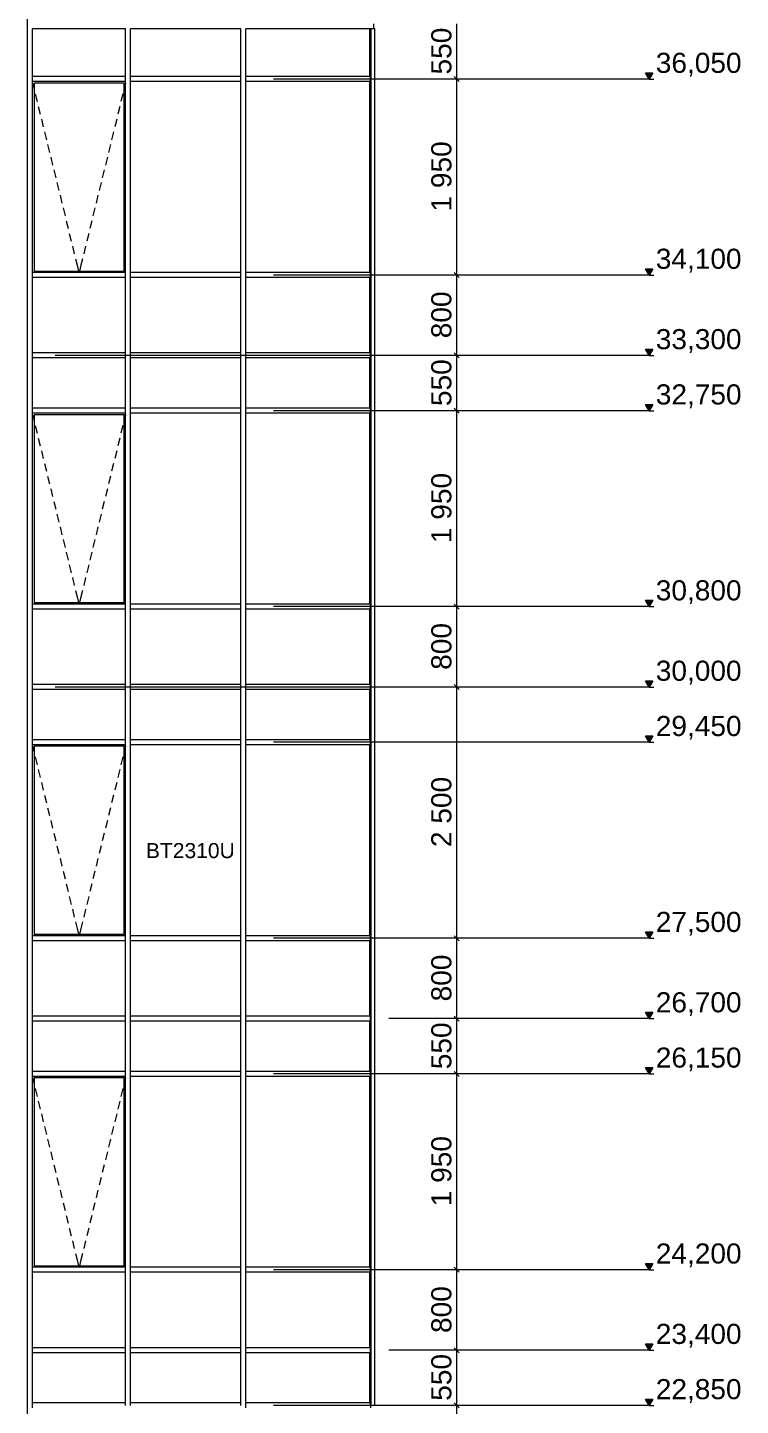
# Model space of a CAD drawing. Header units: millimetres. Extents: x 1499747 to 4230374, y -28481 to 441852.
# Drawn here: x 2661444 to 2668544, y 5067 to 18780 of the extents above; entities that cross this region are included whole.
import ezdxf
from ezdxf.xclip import XClip

# ---------------------------------------------------------------- set-up
doc = ezdxf.new("R2010")
doc.units = ezdxf.units.MM
doc.header["$MEASUREMENT"] = 0
doc.header["$XCLIPFRAME"] = 0
for name, color, linetype, lineweight in [('1 Фасад_42_Витражные окна_Ном._пера__1_Ном._пера__7', 7, 'Continuous', 18), ('1 Фасад_42_Витражные окна_Ном._пера__20_Ном._пера__1', 1, 'Continuous', 18), ('1 Фасад_42_Витражные окна_Ном._пера__3_Ном._пера__30', 30, 'Continuous', 18), ('1 Фасад_42_Размер - Общий_Ном._пера__1_Ном._пера__7', 7, 'Continuous', 18), ('1 Фасад_42_Сетка кладки_Ном._пера__62_Ном._пера__253', 252, 'Continuous', 18)]:
    doc.layers.add(name, color=color, linetype=linetype, lineweight=lineweight)
doc.layers.add('Чертеж и Рисунок', color=7, linetype='Continuous')
doc.styles.add('СГЕНЕРИР_СТИЛЬ_2', font='arial.ttf')

# ---------------------------------------------------------------- blocks, each defined once
blk = doc.blocks.new('Чертеж_5_42', base_point=(1557140, 9891))
at = {"layer": '1 Фасад_42_Размер - Общий_Ном._пера__1_Ном._пера__7', "linetype": 'Continuous', "true_color": 0x939598}
for points in [[(1561430, 45941), (1561466, 46004), (1561393, 46004)], [(1561430, 43991), (1561466, 44054), (1561393, 44054)], [(1561430, 43191), (1561466, 43254), (1561393, 43254)], [(1561430, 42641), (1561466, 42704), (1561393, 42704)], [(1561430, 40691), (1561466, 40754), (1561393, 40754)], [(1561430, 39891), (1561466, 39954), (1561393, 39954)], [(1561430, 39341), (1561466, 39404), (1561393, 39404)], [(1561430, 37391), (1561466, 37454), (1561393, 37454)], [(1561430, 36591), (1561466, 36654), (1561393, 36654)], [(1561430, 36041), (1561466, 36104), (1561393, 36104)], [(1561430, 34091), (1561466, 34154), (1561393, 34154)], [(1561430, 33291), (1561466, 33354), (1561393, 33354)], [(1561430, 32741), (1561466, 32804), (1561393, 32804)]]:
    blk.add_hatch(color=252, dxfattribs=at).paths.add_polyline_path(points)
at = {"layer": '1 Фасад_42_Витражные окна_Ном._пера__1_Ном._пера__7', "color": 252, "linetype": 'Continuous', "true_color": 0x939598}
for p, q in [((1558690, 46441), (1558690, 46491)), ((1555291, 45966), (1555291, 46441)), ((1556216, 46441), (1555291, 46441)), ((1556216, 45966), (1556216, 46441)), ((1556266, 45966), (1556266, 46441)), ((1557365, 46441), (1556266, 46441)), ((1557365, 45966), (1557365, 46441)), ((1557415, 45966), (1557415, 46441)), ((1558657, 46441), (1557415, 46441)), ((1558645, 46441), (1558645, 45966)), ((1558657, 45941), (1558657, 46441)), ((1558664, 46441), (1558657, 46441)), ((1558664, 45941), (1558664, 46441)), ((1558690, 46441), (1558664, 46441)), ((1558699, 46441), (1558690, 46441)), ((1558699, 45941), (1558699, 46441)), ((1556216, 45966), (1555291, 45966)), ((1555291, 45916), (1555291, 45966)), ((1556216, 45941), (1556216, 45966)), ((1556216, 45916), (1556216, 45941)), ((1556749, 45966), (1556266, 45966)), ((1556266, 45941), (1556266, 45966)), ((1556266, 45916), (1556266, 45941)), ((1557365, 45966), (1556749, 45966)), ((1557365, 45941), (1557365, 45966)), ((1557365, 45916), (1557365, 45941)), ((1558655, 45966), (1557415, 45966)), ((1557415, 45941), (1557415, 45966)), ((1557415, 45916), (1557415, 45941)), ((1558655, 45966), (1558655, 45916)), ((1558655, 45941), (1558657, 45941)), ((1558657, 43991), (1558657, 45941)), ((1558664, 43991), (1558664, 45941)), ((1558699, 43991), (1558699, 45941)), ((1555291, 44016), (1555291, 45916)), ((1556216, 45916), (1555291, 45916)), ((1556201, 45901), (1555306, 45901)), ((1555306, 45901), (1555306, 44031)), ((1556201, 44031), (1556201, 45901)), ((1556216, 44016), (1556216, 45916)), ((1556266, 44016), (1556266, 45916)), ((1556749, 45916), (1556266, 45916)), ((1557365, 45916), (1556749, 45916)), ((1557365, 44016), (1557365, 45916)), ((1557415, 44016), (1557415, 45916)), ((1558655, 45916), (1557415, 45916)), ((1558645, 45916), (1558645, 44016)), ((1555306, 44031), (1556201, 44031)), ((1556216, 44016), (1555291, 44016)), ((1555291, 43966), (1555291, 44016)), ((1555291, 43216), (1555291, 43966)), ((1556216, 43966), (1555291, 43966)), ((1556216, 43991), (1556216, 44016)), ((1556216, 43966), (1556216, 43991)), ((1556216, 43216), (1556216, 43966)), ((1556749, 44016), (1556266, 44016)), ((1556266, 43991), (1556266, 44016)), ((1556266, 43966), (1556266, 43991)), ((1556266, 43216), (1556266, 43966)), ((1556749, 43966), (1556266, 43966)), ((1557365, 44016), (1556749, 44016)), ((1557365, 43966), (1556749, 43966)), ((1557365, 43991), (1557365, 44016)), ((1557365, 43966), (1557365, 43991)), ((1557365, 43216), (1557365, 43966)), ((1558655, 44016), (1557415, 44016)), ((1557415, 43991), (1557415, 44016)), ((1557415, 43966), (1557415, 43991)), ((1557415, 43216), (1557415, 43966)), ((1558655, 43966), (1557415, 43966)), ((1558645, 43966), (1558645, 43216)), ((1558655, 44016), (1558655, 43966)), ((1558655, 43991), (1558657, 43991)), ((1558657, 43191), (1558657, 43991)), ((1558664, 43191), (1558664, 43991)), ((1558699, 43191), (1558699, 43991)), ((1556216, 43216), (1555291, 43216)), ((1555291, 43166), (1555291, 43216)), ((1556216, 43191), (1556216, 43216)), ((1556749, 43216), (1556266, 43216)), ((1556266, 43191), (1556266, 43216)), ((1557365, 43216), (1556749, 43216)), ((1557365, 43191), (1557365, 43216)), ((1558655, 43216), (1557415, 43216)), ((1557415, 43191), (1557415, 43216)), ((1558655, 43216), (1558655, 43166)), ((1555291, 42666), (1555291, 43166)), ((1556216, 43166), (1555291, 43166)), ((1556216, 43166), (1556216, 43191)), ((1556216, 42666), (1556216, 43166)), ((1556266, 43166), (1556266, 43191)), ((1556266, 42666), (1556266, 43166)), ((1556749, 43166), (1556266, 43166)), ((1557365, 43166), (1556749, 43166)), ((1557365, 43166), (1557365, 43191)), ((1557365, 42666), (1557365, 43166)), ((1557415, 43166), (1557415, 43191)), ((1557415, 42666), (1557415, 43166)), ((1558655, 43166), (1557415, 43166)), ((1558645, 43166), (1558645, 42666)), ((1558655, 43191), (1558657, 43191)), ((1558657, 42641), (1558657, 43191)), ((1558664, 42641), (1558664, 43191)), ((1558699, 42641), (1558699, 43191)), ((1556216, 42666), (1555291, 42666)), ((1555291, 42616), (1555291, 42666)), ((1556216, 42641), (1556216, 42666)), ((1556749, 42666), (1556266, 42666)), ((1556266, 42641), (1556266, 42666)), ((1557365, 42666), (1556749, 42666)), ((1557365, 42641), (1557365, 42666)), ((1558655, 42666), (1557415, 42666)), ((1557415, 42641), (1557415, 42666)), ((1558655, 42666), (1558655, 42616)), ((1555291, 40716), (1555291, 42616)), ((1556216, 42616), (1555291, 42616)), ((1556201, 42601), (1555306, 42601)), ((1555306, 42601), (1555306, 40731)), ((1556201, 40731), (1556201, 42601)), ((1556216, 42616), (1556216, 42641)), ((1556216, 40716), (1556216, 42616)), ((1556266, 42616), (1556266, 42641)), ((1556266, 40716), (1556266, 42616)), ((1556749, 42616), (1556266, 42616)), ((1557365, 42616), (1556749, 42616)), ((1557365, 42616), (1557365, 42641)), ((1557365, 40716), (1557365, 42616)), ((1557415, 42616), (1557415, 42641)), ((1557415, 40716), (1557415, 42616)), ((1558655, 42616), (1557415, 42616)), ((1558645, 42616), (1558645, 40716)), ((1558655, 42641), (1558657, 42641)), ((1558657, 40691), (1558657, 42641)), ((1558664, 40691), (1558664, 42641)), ((1558699, 40691), (1558699, 42641)), ((1555306, 40731), (1556201, 40731)), ((1556216, 40716), (1555291, 40716)), ((1555291, 40666), (1555291, 40716)), ((1555291, 39916), (1555291, 40666)), ((1556216, 40666), (1555291, 40666)), ((1556216, 40691), (1556216, 40716)), ((1556216, 40666), (1556216, 40691)), ((1556216, 39916), (1556216, 40666)), ((1556749, 40716), (1556266, 40716)), ((1556266, 40691), (1556266, 40716)), ((1556266, 40666), (1556266, 40691)), ((1556266, 39916), (1556266, 40666)), ((1556749, 40666), (1556266, 40666)), ((1557365, 40716), (1556749, 40716)), ((1557365, 40666), (1556749, 40666)), ((1557365, 40691), (1557365, 40716)), ((1557365, 40666), (1557365, 40691)), ((1557365, 39916), (1557365, 40666)), ((1558655, 40716), (1557415, 40716)), ((1557415, 40691), (1557415, 40716)), ((1557415, 40666), (1557415, 40691)), ((1557415, 39916), (1557415, 40666)), ((1558655, 40666), (1557415, 40666)), ((1558645, 40666), (1558645, 39916)), ((1558655, 40716), (1558655, 40666)), ((1558655, 40691), (1558657, 40691)), ((1558657, 39891), (1558657, 40691)), ((1558664, 39891), (1558664, 40691)), ((1558699, 39891), (1558699, 40691)), ((1556216, 39916), (1555291, 39916)), ((1555291, 39866), (1555291, 39916)), ((1556216, 39891), (1556216, 39916)), ((1556749, 39916), (1556266, 39916)), ((1556266, 39891), (1556266, 39916)), ((1557365, 39916), (1556749, 39916)), ((1557365, 39891), (1557365, 39916)), ((1558655, 39916), (1557415, 39916)), ((1557415, 39891), (1557415, 39916)), ((1558655, 39916), (1558655, 39866)), ((1555291, 39366), (1555291, 39866)), ((1556216, 39866), (1555291, 39866)), ((1556216, 39866), (1556216, 39891)), ((1556216, 39366), (1556216, 39866)), ((1556266, 39866), (1556266, 39891)), ((1556266, 39366), (1556266, 39866)), ((1556749, 39866), (1556266, 39866)), ((1557365, 39866), (1556749, 39866)), ((1557365, 39866), (1557365, 39891)), ((1557365, 39366), (1557365, 39866)), ((1557415, 39866), (1557415, 39891)), ((1557415, 39366), (1557415, 39866)), ((1558655, 39866), (1557415, 39866)), ((1558645, 39866), (1558645, 39366)), ((1558655, 39891), (1558657, 39891)), ((1558657, 39341), (1558657, 39891)), ((1558664, 39341), (1558664, 39891)), ((1558699, 39341), (1558699, 39891)), ((1555291, 39341), (1555291, 39366)), ((1556216, 39366), (1555291, 39366)), ((1556216, 39341), (1556216, 39366)), ((1556749, 39366), (1556266, 39366)), ((1556266, 39341), (1556266, 39366)), ((1557365, 39366), (1556749, 39366)), ((1557365, 39341), (1557365, 39366)), ((1558655, 39366), (1557415, 39366)), ((1557415, 39341), (1557415, 39366)), ((1558655, 39366), (1558655, 39316)), ((1555291, 39316), (1555291, 39341)), ((1556216, 39316), (1555291, 39316)), ((1555291, 37416), (1555291, 39316)), ((1556201, 39301), (1555306, 39301)), ((1555306, 39301), (1555306, 37431)), ((1556201, 37431), (1556201, 39301)), ((1556216, 39316), (1556216, 39341)), ((1556216, 37416), (1556216, 39316)), ((1556266, 39316), (1556266, 39341)), ((1556266, 37416), (1556266, 39316)), ((1556749, 39316), (1556266, 39316)), ((1557365, 39316), (1556749, 39316)), ((1557365, 39316), (1557365, 39341)), ((1557365, 37416), (1557365, 39316)), ((1557415, 39316), (1557415, 39341)), ((1557415, 37416), (1557415, 39316)), ((1558655, 39316), (1557415, 39316)), ((1558645, 39316), (1558645, 37416)), ((1558655, 39341), (1558657, 39341)), ((1558657, 37391), (1558657, 39341)), ((1558664, 37391), (1558664, 39341)), ((1558699, 37391), (1558699, 39341)), ((1556216, 37416), (1555291, 37416)), ((1555291, 37366), (1555291, 37416)), ((1555291, 36616), (1555291, 37366)), ((1556216, 37366), (1555291, 37366)), ((1555306, 37431), (1556201, 37431)), ((1556216, 37391), (1556216, 37416)), ((1556216, 37366), (1556216, 37391)), ((1556216, 36616), (1556216, 37366)), ((1556749, 37416), (1556266, 37416)), ((1556266, 37391), (1556266, 37416)), ((1556266, 37366), (1556266, 37391)), ((1556266, 36616), (1556266, 37366)), ((1556749, 37366), (1556266, 37366)), ((1557365, 37416), (1556749, 37416)), ((1557365, 37366), (1556749, 37366)), ((1557365, 37391), (1557365, 37416)), ((1557365, 37366), (1557365, 37391)), ((1557365, 36616), (1557365, 37366)), ((1558655, 37416), (1557415, 37416)), ((1557415, 37391), (1557415, 37416)), ((1557415, 37366), (1557415, 37391)), ((1557415, 36616), (1557415, 37366)), ((1558655, 37366), (1557415, 37366)), ((1558645, 37366), (1558645, 36616)), ((1558655, 37416), (1558655, 37366)), ((1558655, 37391), (1558657, 37391)), ((1558657, 36591), (1558657, 37391)), ((1558664, 36591), (1558664, 37391)), ((1558699, 36591), (1558699, 37391)), ((1556216, 36616), (1555291, 36616)), ((1555291, 36566), (1555291, 36616)), ((1556216, 36591), (1556216, 36616)), ((1556749, 36616), (1556266, 36616)), ((1556266, 36591), (1556266, 36616)), ((1557365, 36616), (1556749, 36616)), ((1557365, 36591), (1557365, 36616)), ((1558655, 36616), (1557415, 36616)), ((1557415, 36591), (1557415, 36616)), ((1558655, 36616), (1558655, 36566)), ((1555291, 36066), (1555291, 36566)), ((1556216, 36566), (1555291, 36566)), ((1556216, 36566), (1556216, 36591)), ((1556216, 36066), (1556216, 36566)), ((1556266, 36566), (1556266, 36591)), ((1556266, 36066), (1556266, 36566)), ((1556749, 36566), (1556266, 36566)), ((1557365, 36566), (1556749, 36566)), ((1557365, 36566), (1557365, 36591)), ((1557365, 36066), (1557365, 36566)), ((1557415, 36566), (1557415, 36591)), ((1557415, 36066), (1557415, 36566)), ((1558655, 36566), (1557415, 36566)), ((1558645, 36566), (1558645, 36066)), ((1558655, 36591), (1558657, 36591)), ((1558657, 36041), (1558657, 36591)), ((1558664, 36041), (1558664, 36591)), ((1558699, 36041), (1558699, 36591)), ((1556216, 36066), (1555291, 36066)), ((1555291, 36016), (1555291, 36066)), ((1556216, 36041), (1556216, 36066)), ((1556749, 36066), (1556266, 36066)), ((1556266, 36041), (1556266, 36066)), ((1557365, 36066), (1556749, 36066)), ((1557365, 36041), (1557365, 36066)), ((1558655, 36066), (1557415, 36066)), ((1557415, 36041), (1557415, 36066)), ((1558655, 36066), (1558655, 36016)), ((1555291, 34116), (1555291, 36016)), ((1556216, 36016), (1555291, 36016)), ((1556201, 36001), (1555306, 36001)), ((1555306, 36001), (1555306, 34131)), ((1556201, 34131), (1556201, 36001)), ((1556216, 36016), (1556216, 36041)), ((1556216, 34116), (1556216, 36016)), ((1556266, 36016), (1556266, 36041)), ((1556266, 34116), (1556266, 36016)), ((1556749, 36016), (1556266, 36016)), ((1557365, 36016), (1556749, 36016)), ((1557365, 36016), (1557365, 36041)), ((1557365, 34116), (1557365, 36016)), ((1557415, 36016), (1557415, 36041)), ((1557415, 34116), (1557415, 36016)), ((1558655, 36016), (1557415, 36016)), ((1558645, 36016), (1558645, 34116)), ((1558655, 36041), (1558657, 36041)), ((1558657, 34091), (1558657, 36041)), ((1558664, 34091), (1558664, 36041)), ((1558699, 34091), (1558699, 36041)), ((1556216, 34116), (1555291, 34116)), ((1555291, 34066), (1555291, 34116)), ((1555291, 33316), (1555291, 34066)), ((1556216, 34066), (1555291, 34066)), ((1555306, 34131), (1556201, 34131)), ((1556216, 34091), (1556216, 34116)), ((1556216, 34066), (1556216, 34091)), ((1556216, 33316), (1556216, 34066)), ((1556749, 34116), (1556266, 34116)), ((1556266, 34091), (1556266, 34116)), ((1556266, 34066), (1556266, 34091)), ((1556749, 34066), (1556266, 34066)), ((1556266, 33316), (1556266, 34066)), ((1557365, 34116), (1556749, 34116)), ((1557365, 34066), (1556749, 34066)), ((1557365, 34091), (1557365, 34116)), ((1557365, 34066), (1557365, 34091)), ((1557365, 33316), (1557365, 34066)), ((1558655, 34116), (1557415, 34116)), ((1557415, 34091), (1557415, 34116)), ((1557415, 34066), (1557415, 34091)), ((1557415, 33316), (1557415, 34066)), ((1558655, 34066), (1557415, 34066)), ((1558645, 34066), (1558645, 33316)), ((1558655, 34116), (1558655, 34066)), ((1558655, 34091), (1558657, 34091)), ((1558657, 33291), (1558657, 34091)), ((1558664, 33291), (1558664, 34091)), ((1558699, 33291), (1558699, 34091)), ((1556216, 33316), (1555291, 33316)), ((1555291, 33266), (1555291, 33316)), ((1555291, 32766), (1555291, 33266)), ((1556216, 33266), (1555291, 33266)), ((1556216, 33291), (1556216, 33316)), ((1556216, 33266), (1556216, 33291)), ((1556216, 32766), (1556216, 33266)), ((1556749, 33316), (1556266, 33316)), ((1556266, 33291), (1556266, 33316)), ((1556266, 33266), (1556266, 33291)), ((1556749, 33266), (1556266, 33266)), ((1556266, 32766), (1556266, 33266)), ((1557365, 33316), (1556749, 33316)), ((1557365, 33266), (1556749, 33266)), ((1557365, 33291), (1557365, 33316)), ((1557365, 33266), (1557365, 33291)), ((1557365, 32766), (1557365, 33266)), ((1558655, 33316), (1557415, 33316)), ((1557415, 33291), (1557415, 33316)), ((1557415, 33266), (1557415, 33291)), ((1557415, 32766), (1557415, 33266)), ((1558655, 33266), (1557415, 33266)), ((1558645, 33266), (1558645, 32766)), ((1558655, 33316), (1558655, 33266)), ((1558655, 33291), (1558657, 33291)), ((1558657, 32741), (1558657, 33291)), ((1558664, 32741), (1558664, 33291)), ((1558699, 32741), (1558699, 33291)), ((1556216, 32766), (1555291, 32766)), ((1555291, 32716), (1555291, 32766)), ((1556216, 32741), (1556216, 32766)), ((1556749, 32766), (1556266, 32766)), ((1556266, 32741), (1556266, 32766)), ((1557365, 32766), (1556749, 32766)), ((1557365, 32741), (1557365, 32766)), ((1558655, 32766), (1557415, 32766)), ((1557415, 32741), (1557415, 32766)), ((1557415, 32716), (1557415, 32741)), ((1558655, 32766), (1558655, 32716)), ((1558655, 32741), (1558657, 32741))]:
    blk.add_line(p, q, dxfattribs=at)
at = {"layer": '1 Фасад_42_Витражные окна_Ном._пера__3_Ном._пера__30', "color": 252, "linetype": 'Continuous', "true_color": 0x939598}
for p, q in [((1555291, 45901), (1555305, 45844)), ((1556216, 45901), (1556202, 45844)), ((1555316, 45795), (1555335, 45717)), ((1555347, 45669), (1555366, 45591)), ((1556159, 45669), (1556140, 45591)), ((1556190, 45795), (1556171, 45717)), ((1555378, 45542), (1555397, 45465)), ((1556128, 45542), (1556109, 45465)), ((1555409, 45416), (1555428, 45338)), ((1556097, 45416), (1556078, 45338)), ((1555440, 45290), (1555459, 45212)), ((1556066, 45290), (1556047, 45212)), ((1555471, 45164), (1555490, 45086)), ((1556035, 45164), (1556016, 45086)), ((1555502, 45037), (1555521, 44960)), ((1556004, 45037), (1555985, 44960)), ((1555533, 44911), (1555552, 44833)), ((1555973, 44911), (1555954, 44833)), ((1555564, 44785), (1555583, 44707)), ((1555942, 44785), (1555923, 44707)), ((1555595, 44659), (1555614, 44581)), ((1555912, 44659), (1555892, 44581)), ((1555626, 44532), (1555645, 44455)), ((1555881, 44532), (1555862, 44455)), ((1555656, 44406), (1555675, 44328)), ((1555850, 44406), (1555831, 44328)), ((1555687, 44280), (1555706, 44202)), ((1555819, 44280), (1555800, 44202)), ((1555718, 44153), (1555734, 44089)), ((1555734, 44089), (1555748, 44031)), ((1555748, 44031), (1555752, 44016)), ((1555758, 44031), (1555754, 44016)), ((1555772, 44089), (1555758, 44031)), ((1555788, 44153), (1555772, 44089)), ((1555291, 42601), (1555305, 42544)), ((1556216, 42601), (1556202, 42544)), ((1555316, 42495), (1555335, 42417)), ((1556190, 42495), (1556171, 42417)), ((1555347, 42369), (1555366, 42291)), ((1555378, 42242), (1555397, 42165)), ((1556128, 42242), (1556109, 42165)), ((1556159, 42369), (1556140, 42291)), ((1555409, 42116), (1555428, 42038)), ((1556097, 42116), (1556078, 42038)), ((1555440, 41990), (1555459, 41912)), ((1556066, 41990), (1556047, 41912)), ((1555471, 41864), (1555490, 41786)), ((1556035, 41864), (1556016, 41786)), ((1555502, 41737), (1555521, 41660)), ((1556004, 41737), (1555985, 41660)), ((1555533, 41611), (1555552, 41533)), ((1555973, 41611), (1555954, 41533)), ((1555564, 41485), (1555583, 41407)), ((1555942, 41485), (1555923, 41407)), ((1555595, 41359), (1555614, 41281)), ((1555912, 41359), (1555892, 41281)), ((1555626, 41232), (1555645, 41155)), ((1555881, 41232), (1555862, 41155)), ((1555656, 41106), (1555675, 41028)), ((1555850, 41106), (1555831, 41028)), ((1555687, 40980), (1555706, 40902)), ((1555819, 40980), (1555800, 40902)), ((1555718, 40853), (1555734, 40789)), ((1555734, 40789), (1555748, 40731)), ((1555748, 40731), (1555752, 40716)), ((1555758, 40731), (1555754, 40716)), ((1555772, 40789), (1555758, 40731)), ((1555788, 40853), (1555772, 40789)), ((1555291, 39301), (1555305, 39244)), ((1556216, 39301), (1556202, 39244)), ((1555316, 39195), (1555335, 39117)), ((1556190, 39195), (1556171, 39117)), ((1555347, 39069), (1555366, 38991)), ((1556159, 39069), (1556140, 38991)), ((1555378, 38942), (1555397, 38865)), ((1555409, 38816), (1555428, 38738)), ((1556097, 38816), (1556078, 38738)), ((1556128, 38942), (1556109, 38865)), ((1555440, 38690), (1555459, 38612)), ((1556066, 38690), (1556047, 38612)), ((1555471, 38564), (1555490, 38486)), ((1556035, 38564), (1556016, 38486)), ((1555502, 38437), (1555521, 38360)), ((1556004, 38437), (1555985, 38360)), ((1555533, 38311), (1555552, 38233)), ((1555973, 38311), (1555954, 38233)), ((1555564, 38185), (1555583, 38107)), ((1555942, 38185), (1555923, 38107)), ((1555595, 38059), (1555614, 37981)), ((1555912, 38059), (1555892, 37981)), ((1555626, 37932), (1555645, 37855)), ((1555881, 37932), (1555862, 37855)), ((1555656, 37806), (1555675, 37728)), ((1555850, 37806), (1555831, 37728)), ((1555687, 37680), (1555706, 37602)), ((1555819, 37680), (1555800, 37602)), ((1555718, 37553), (1555734, 37489)), ((1555734, 37489), (1555748, 37431)), ((1555772, 37489), (1555758, 37431)), ((1555788, 37553), (1555772, 37489)), ((1555748, 37431), (1555752, 37416)), ((1555758, 37431), (1555754, 37416)), ((1555291, 36001), (1555305, 35944)), ((1556216, 36001), (1556202, 35944)), ((1555316, 35895), (1555335, 35817)), ((1556190, 35895), (1556171, 35817)), ((1555347, 35769), (1555366, 35691)), ((1556159, 35769), (1556140, 35691)), ((1555378, 35642), (1555397, 35565)), ((1556128, 35642), (1556109, 35565)), ((1555409, 35516), (1555428, 35438)), ((1555440, 35390), (1555459, 35312)), ((1556066, 35390), (1556047, 35312)), ((1556097, 35516), (1556078, 35438)), ((1555471, 35264), (1555490, 35186)), ((1556035, 35264), (1556016, 35186)), ((1555502, 35137), (1555521, 35060)), ((1556004, 35137), (1555985, 35060)), ((1555533, 35011), (1555552, 34933)), ((1555973, 35011), (1555954, 34933)), ((1555564, 34885), (1555583, 34807)), ((1555942, 34885), (1555923, 34807)), ((1555595, 34759), (1555614, 34681)), ((1555912, 34759), (1555892, 34681)), ((1555626, 34632), (1555645, 34555)), ((1555881, 34632), (1555862, 34555)), ((1555656, 34506), (1555675, 34428)), ((1555850, 34506), (1555831, 34428)), ((1555687, 34380), (1555706, 34302)), ((1555819, 34380), (1555800, 34302)), ((1555718, 34253), (1555734, 34189)), ((1555734, 34189), (1555748, 34131)), ((1555772, 34189), (1555758, 34131)), ((1555788, 34253), (1555772, 34189)), ((1555748, 34131), (1555752, 34116)), ((1555758, 34131), (1555754, 34116))]:
    blk.add_line(p, q, dxfattribs=at)
at = {"layer": '1 Фасад_42_Размер - Общий_Ном._пера__1_Ном._пера__7', "color": 252, "linetype": 'Continuous', "true_color": 0x939598}
for p, q in [((1559515, 45941), (1559515, 46491)), ((1559562, 45941), (1557690, 45941)), ((1559562, 45941), (1557690, 45941)), ((1561430, 45941), (1558960, 45941)), ((1559490, 45966), (1559540, 45916)), ((1559490, 45966), (1559540, 45916)), ((1559515, 43991), (1559515, 45941)), ((1561430, 45941), (1561393, 46004)), ((1561393, 46004), (1561466, 46004)), ((1561466, 46004), (1561430, 45941)), ((1561430, 45941), (1561477, 45941)), ((1561430, 43991), (1561393, 44054)), ((1561393, 44054), (1561466, 44054)), ((1561466, 44054), (1561430, 43991)), ((1559562, 43991), (1557690, 43991)), ((1559562, 43991), (1557690, 43991)), ((1561430, 43991), (1558960, 43991)), ((1559490, 44016), (1559540, 43966)), ((1559490, 44016), (1559540, 43966)), ((1559515, 43191), (1559515, 43991)), ((1561430, 43991), (1561477, 43991)), ((1559490, 43216), (1559540, 43166)), ((1559490, 43216), (1559540, 43166)), ((1561430, 43191), (1561393, 43254)), ((1561393, 43254), (1561466, 43254)), ((1561466, 43254), (1561430, 43191)), ((1561430, 43191), (1555516, 43191)), ((1559562, 43191), (1555516, 43191)), ((1559562, 43191), (1555516, 43191)), ((1559515, 42641), (1559515, 43191)), ((1561430, 43191), (1561477, 43191)), ((1559490, 42666), (1559540, 42616)), ((1559490, 42666), (1559540, 42616)), ((1561430, 42641), (1561393, 42704)), ((1561393, 42704), (1561466, 42704)), ((1561466, 42704), (1561430, 42641)), ((1561430, 42641), (1557690, 42641)), ((1559562, 42641), (1557690, 42641)), ((1559562, 42641), (1557690, 42641)), ((1559515, 40691), (1559515, 42641)), ((1561430, 42641), (1561477, 42641)), ((1561430, 40691), (1561393, 40754)), ((1561393, 40754), (1561466, 40754)), ((1561466, 40754), (1561430, 40691)), ((1561430, 40691), (1557690, 40691)), ((1559562, 40691), (1557690, 40691)), ((1559562, 40691), (1557690, 40691)), ((1559490, 40716), (1559540, 40666)), ((1559490, 40716), (1559540, 40666)), ((1559515, 39891), (1559515, 40691)), ((1561430, 40691), (1561477, 40691)), ((1559490, 39916), (1559540, 39866)), ((1559490, 39916), (1559540, 39866)), ((1561430, 39891), (1561393, 39954)), ((1561393, 39954), (1561466, 39954)), ((1561466, 39954), (1561430, 39891)), ((1561430, 39891), (1555516, 39891)), ((1559562, 39891), (1555516, 39891)), ((1559562, 39891), (1555516, 39891)), ((1559515, 37391), (1559515, 39891)), ((1561430, 39891), (1561477, 39891)), ((1561430, 39341), (1561393, 39404)), ((1561393, 39404), (1561466, 39404)), ((1561466, 39404), (1561430, 39341)), ((1561430, 39341), (1557690, 39341)), ((1561430, 39341), (1561477, 39341)), ((1561430, 37391), (1561393, 37454)), ((1561393, 37454), (1561466, 37454)), ((1561466, 37454), (1561430, 37391)), ((1561430, 37391), (1557690, 37391)), ((1559562, 37391), (1557690, 37391)), ((1559562, 37391), (1557690, 37391)), ((1559490, 37416), (1559540, 37366)), ((1559490, 37416), (1559540, 37366)), ((1559515, 36591), (1559515, 37391)), ((1561430, 37391), (1561477, 37391)), ((1559490, 36616), (1559540, 36566)), ((1559490, 36616), (1559540, 36566)), ((1561430, 36591), (1561393, 36654)), ((1561393, 36654), (1561466, 36654)), ((1561466, 36654), (1561430, 36591)), ((1561430, 36591), (1558840, 36591)), ((1559562, 36591), (1558840, 36591)), ((1559562, 36591), (1558840, 36591)), ((1559515, 36041), (1559515, 36591)), ((1561430, 36591), (1561477, 36591)), ((1559490, 36066), (1559540, 36016)), ((1559490, 36066), (1559540, 36016)), ((1561430, 36041), (1561393, 36104)), ((1561393, 36104), (1561466, 36104)), ((1561466, 36104), (1561430, 36041)), ((1561430, 36041), (1557690, 36041)), ((1559562, 36041), (1557690, 36041)), ((1559562, 36041), (1557690, 36041)), ((1559515, 34091), (1559515, 36041)), ((1561430, 36041), (1561477, 36041)), ((1561430, 34091), (1561393, 34154)), ((1561393, 34154), (1561466, 34154)), ((1561466, 34154), (1561430, 34091)), ((1561430, 34091), (1557690, 34091)), ((1559562, 34091), (1557690, 34091)), ((1559562, 34091), (1557690, 34091)), ((1559490, 34116), (1559540, 34066)), ((1559490, 34116), (1559540, 34066)), ((1559515, 33291), (1559515, 34091)), ((1561430, 34091), (1561477, 34091)), ((1561430, 33291), (1561393, 33354)), ((1561393, 33354), (1561466, 33354)), ((1561466, 33354), (1561430, 33291)), ((1561430, 33291), (1558840, 33291)), ((1559562, 33291), (1558840, 33291)), ((1559562, 33291), (1558840, 33291)), ((1559490, 33316), (1559540, 33266)), ((1559490, 33316), (1559540, 33266)), ((1559515, 32741), (1559515, 33291)), ((1561430, 33291), (1561477, 33291)), ((1561430, 32741), (1561393, 32804)), ((1561393, 32804), (1561466, 32804)), ((1561466, 32804), (1561430, 32741)), ((1561430, 32741), (1557690, 32741)), ((1559562, 32741), (1557690, 32741)), ((1559562, 32741), (1557690, 32741)), ((1559490, 32766), (1559540, 32716)), ((1559490, 32766), (1559540, 32716)), ((1559515, 30791), (1559515, 32741)), ((1561430, 32741), (1561477, 32741))]:
    blk.add_line(p, q, dxfattribs=at)
at = {"layer": '1 Фасад_42_Сетка кладки_Ном._пера__62_Ном._пера__253', "color": 252, "linetype": 'Continuous', "true_color": 0x939598, "flags": 128}
blk.add_lwpolyline([(1555241, 19591), (1555241, 50241)], dxfattribs=at)
at = {"layer": '1 Фасад_42_Витражные окна_Ном._пера__20_Ном._пера__1', "color": 252, "linetype": 'Continuous', "true_color": 0x939598, "insert": (1556419, 38262), "char_height": 150, "attachment_point": 4, "style": 'СГЕНЕРИР_СТИЛЬ_2'}
blk.add_mtext('\\A1;{\\pql;\\fArial|b0|i0|c204|p0;\\W1.000000;ВТ2310U}', dxfattribs=at)
at = {"layer": '1 Фасад_42_Размер - Общий_Ном._пера__1_Ном._пера__7', "color": 252, "linetype": 'Continuous', "true_color": 0x939598, "char_height": 200, "attachment_point": 7, "rotation": 90, "style": 'СГЕНЕРИР_СТИЛЬ_2'}
for s, insert in [('\\A1;{\\pql;\\fArial|b0|i0|c204|p0;\\W1.000000;550}', (1559464, 45987)), ('\\A1;{\\pql;\\fArial|b0|i0|c204|p0;\\W1.000000;1\xa0950}', (1559464, 44623)), ('\\A1;{\\pql;\\fArial|b0|i0|c204|p0;\\W1.000000;800}', (1559464, 43362)), ('\\A1;{\\pql;\\fArial|b0|i0|c204|p0;\\W1.000000;550}', (1559464, 42687)), ('\\A1;{\\pql;\\fArial|b0|i0|c204|p0;\\W1.000000;1\xa0950}', (1559464, 41323)), ('\\A1;{\\pql;\\fArial|b0|i0|c204|p0;\\W1.000000;800}', (1559464, 40062)), ('\\A1;{\\pql;\\fArial|b0|i0|c204|p0;\\W1.000000;2\xa0500}', (1559464, 38298)), ('\\A1;{\\pql;\\fArial|b0|i0|c204|p0;\\W1.000000;800}', (1559464, 36762)), ('\\A1;{\\pql;\\fArial|b0|i0|c204|p0;\\W1.000000;550}', (1559464, 36087)), ('\\A1;{\\pql;\\fArial|b0|i0|c204|p0;\\W1.000000;1\xa0950}', (1559464, 34723)), ('\\A1;{\\pql;\\fArial|b0|i0|c204|p0;\\W1.000000;800}', (1559464, 33462)), ('\\A1;{\\pql;\\fArial|b0|i0|c204|p0;\\W1.000000;550}', (1559464, 32787))]:
    blk.add_mtext(s, dxfattribs=dict(at, insert=insert))
at = {"layer": '1 Фасад_42_Размер - Общий_Ном._пера__1_Ном._пера__7', "color": 252, "linetype": 'Continuous', "true_color": 0x939598, "char_height": 200, "attachment_point": 7, "style": 'СГЕНЕРИР_СТИЛЬ_2'}
for s, insert in [('\\A1;{\\pql;\\fArial|b0|i0|c204|p0;\\W1.000000;36,050}', (1561497, 45966)), ('\\A1;{\\pql;\\fArial|b0|i0|c204|p0;\\W1.000000;34,100}', (1561497, 44016)), ('\\A1;{\\pql;\\fArial|b0|i0|c204|p0;\\W1.000000;33,300}', (1561497, 43216)), ('\\A1;{\\pql;\\fArial|b0|i0|c204|p0;\\W1.000000;32,750}', (1561497, 42666)), ('\\A1;{\\pql;\\fArial|b0|i0|c204|p0;\\W1.000000;30,800}', (1561497, 40716)), ('\\A1;{\\pql;\\fArial|b0|i0|c204|p0;\\W1.000000;30,000}', (1561497, 39916)), ('\\A1;{\\pql;\\fArial|b0|i0|c204|p0;\\W1.000000;29,450}', (1561497, 39366)), ('\\A1;{\\pql;\\fArial|b0|i0|c204|p0;\\W1.000000;27,500}', (1561497, 37416)), ('\\A1;{\\pql;\\fArial|b0|i0|c204|p0;\\W1.000000;26,700}', (1561497, 36616)), ('\\A1;{\\pql;\\fArial|b0|i0|c204|p0;\\W1.000000;26,150}', (1561497, 36066)), ('\\A1;{\\pql;\\fArial|b0|i0|c204|p0;\\W1.000000;24,200}', (1561497, 34116)), ('\\A1;{\\pql;\\fArial|b0|i0|c204|p0;\\W1.000000;23,400}', (1561497, 33316)), ('\\A1;{\\pql;\\fArial|b0|i0|c204|p0;\\W1.000000;22,850}', (1561497, 32766))]:
    blk.add_mtext(s, dxfattribs=dict(at, insert=insert))

msp = doc.modelspace()

# ---------------------------------------------------------------- block references
at = {"layer": 'Чертеж и Рисунок', "linetype": 'Continuous'}
ref = msp.add_blockref('Чертеж_5_42', (2663343.31682, -17783.33843), dxfattribs=at)
XClip(ref).set_block_clipping_path([(1496000, -1299.0576434789), (1580000, 60181.6414690267)])

doc.saveas('drawing.dxf')
